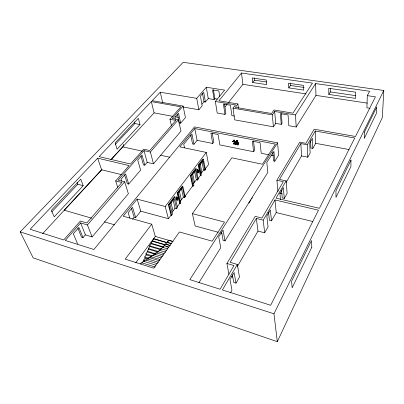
<?xml version="1.0" encoding="UTF-8"?>
<svg xmlns="http://www.w3.org/2000/svg" width="404" height="404" viewBox="0 0 404 404"><rect width="100%" height="100%" fill="white"/><g stroke="black" fill="none" stroke-linecap="round" stroke-linejoin="round"><path stroke-width="0.61" d="M176.755 198.657L176.77 197.768L177.169 198.202L176.755 198.657L177.169 198.202M176.816 198.672L176.836 197.783M177.275 199.657C177.114 197.319 177.603 200.657 176.881 199.228L177.295 198.773M197.748 171.114C197.763 169.003 198.157 171.412 197.809 171.129M198.202 172.119C198.086 169.847 198.48 173.119 197.854 171.675L198.233 171.261M224.488 104.096L225.871 113.261L224.977 114.403L217.216 113.029L215.337 101.475L235.567 104.873L233.037 108.141L234.684 119.857L273.407 126.826L275.71 123.387L281.25 124.366L280.396 113.645L288.067 114.943L288.815 125.705L296.203 127.013L295.476 114.943L315.6 83.572L369.584 91.253L367.307 95.632L366.898 107.828L369.968 108.297M383.8 90.466L382.325 117.574L277.306 341.688L33.168 257.873L20.2 231.876L183.174 62.312L383.8 90.466L273.973 313.812L277.306 341.688M230.442 292.885L231.967 290.213L229.982 279.593L234.103 272.508L235.992 283.148L233.749 282.452L232.356 274.776M235.992 283.148L239.466 277.058L237.32 264.438L230.154 262.332L256.358 218.438L263.186 220.165L264.686 232.81L257.984 231.048L256.358 218.438M264.686 232.81L268.054 226.902L266.837 216.069L270.362 210.014L271.513 220.837L269.412 220.306L268.559 212.499M271.513 220.837L276.23 212.565L274.993 199.95L318.463 210.196L270.69 305.267L222.412 289.956L237.32 264.438M281.553 190.198L282.229 197.975L284.27 198.45L287.128 193.44L286.133 180.881L279.457 179.416L300.859 143.582L307.222 144.784L315.266 131.007L354.727 138.011L319.413 208.307L276.043 198.152L286.133 180.881M286.199 182.27L301.541 155.944L307.798 157.181L310.136 153.076L309.706 143.031L312.423 138.355L312.817 148.379L310.903 148.016L310.595 140.506M312.817 148.379L315.696 143.324L315.266 131.007M237.481 266.261L257.984 231.048M263.186 220.165L274.993 199.95M228.922 274.24L226.907 263.459L255.197 216.382L261.923 218.074L283.34 181.669L276.907 180.25L277.947 191.516M276.907 180.25L299.783 142.178L305.894 143.329L314.196 129.214L355.49 136.496L375.427 96.819L367.307 95.632M328.846 94.425L328.75 88.289L355.631 92.173L355.515 98.399L328.846 94.425L330.351 91.92L330.3 88.244M198.935 282.583L220.771 247.662L218.7 236.865L223.028 230.088L225.008 240.885L223.124 240.365L221.564 231.967M225.008 240.885L267.837 172.387L266.802 162.474L273.887 151.374L274.801 161.241L273.589 160.989L272.776 152.358M274.801 161.241L278.644 155.101L277.578 142.844L194.465 126.917L93.895 249.5L65.266 240.415L80.613 222.917L87.431 224.942L92.107 236.926L128.376 193.723L124.664 181.82L118.109 180.179L144.016 150.642L150.374 152.04L178.326 119.665L172.2 118.513L183.093 106.095L152.237 100.657L160.247 92.213L196.733 98.349L206.323 87.239L224.644 90.132L215.337 101.475M296.203 127.013L315.979 95.379L315.6 83.572M277.578 142.844L189.84 279.629L220.074 289.219L233.997 265.549L226.907 263.459M249.298 202.5L250.995 199.859M251.672 198.803L252.354 197.748M281.25 124.366L282.053 123.149L281.305 113.625M190.749 135.022L192.556 143.93L193.991 144.228L197.102 140.309L212.716 143.465L210.898 133.098L218.104 134.497L219.832 144.905L253.636 151.737L254.621 150.278L253.505 140.94M273.407 126.826L272.326 114.862L274.675 111.448L295.476 114.943M288.825 87.89L288.517 83.229L303.525 85.406L303.747 90.102L288.825 87.89L290.486 85.486L290.34 83.158M218.241 232.265L195.167 225.982L192.39 213.64L231.851 157.818L262.423 164.246L275.397 144.102L194.799 128.553L179.831 146.869L206.303 152.439L208.55 164.468L204.868 169.438L205.399 169.559L203.404 159.191L202.869 159.075L198.263 165.155L200.354 175.538L198.117 178.558M237.092 144.768L237.148 143.329L237.092 144.768L237.976 144.945L237.83 143.779L238.623 143.622L238.512 142.824L237.719 142.986L238.512 142.824M237.976 144.945L238.032 143.506L237.83 143.779M168.907 247.076L164.08 245.652L162.605 247.713L162.489 247.293L167.705 248.844M170.427 245.435L165.61 244.021L164.186 246.016L164.08 245.652M171.301 243.526L167.099 242.299L165.68 244.279L165.61 244.021M172.927 241.446L168.731 240.228L167.14 242.456L171.347 243.683M143.981 261.236L143.622 260.12L145.112 258.085L144.738 256.919L146.218 254.894L145.9 253.874L147.374 251.869L147.182 251.253L148.652 249.258L148.414 248.485L149.874 246.501L149.657 245.784L151.152 243.758L150.98 243.193L152.429 241.233L153.672 238.613L167.17 242.562L168.731 240.228M237.719 142.986L237.663 140.89L236.759 140.617L235.027 142.455L235.143 143.248L236.946 143.607M158.166 251.783L159.267 250.248L165.68 252.177M235.896 143.986L234.906 143.789L235.896 143.986L235.961 144.455L233.315 143.93L233.376 143.279L234.441 143.491L234.214 141.925M166.69 250.475L160.873 248.738L159.418 250.773L159.267 250.248M236.835 142.809L236.709 141.94L236.012 142.647L236.835 142.809L237.032 142.536L236.209 142.37M235.961 144.455L236.022 143.804M162.489 247.293L161.039 249.313L160.873 248.738M233.244 143.455L234.441 143.491M154.656 254.434L155.848 252.778L163.479 255.091M235.027 142.455L236.759 140.617M235.143 143.248L235.224 142.178M156.414 253.257L157.595 251.611L164.029 253.555M236.562 140.895L237.507 140.764M150.823 257.343L152.343 255.247L161.196 257.959M233.315 143.93L233.376 143.279M152.899 255.671L154.106 254.005L162.342 256.52M147.627 259.181L148.859 257.479L159.555 260.792M233.366 141.794L232.689 141.587L233.366 141.794L234.062 140.88M234.906 143.789L234.542 140.198L233.891 140.072L232.689 141.587M149.541 258.06L150.596 256.601L160.07 259.525M145.804 260.464L147.046 258.757L158.373 262.277M233.891 140.072L234.411 140.38M141.637 263.408L143.263 261.181L155.863 265.135M143.88 261.651L145.167 259.878L157.126 263.615M140.405 264.004L141.39 262.656L155.232 267.029M176.644 208.565L177.513 207.388L174.947 196.91L174.326 196.753L168.332 204.661L171.038 215.15L171.655 215.317L172.493 214.186L169.958 204.262L174.2 198.652L176.644 208.565L174.609 208.03M135.789 262.772L155.287 236.426L151.732 224.2L123.185 216.191L137.128 199.127L165.196 206.5L168.407 218.7L140.764 211.181L137.128 199.127M168.407 218.7L171.038 215.15M177.25 206.757L179.694 203.449L177.179 192.986L182.32 186.199L182.81 186.32L185.214 196.773L184.724 197.435L183.391 197.096L181.361 188.38M194.551 171.271L196.319 179.76L197.632 180.068L198.283 179.184L196.147 168.786L195.607 168.66L190.34 175.614L192.587 186.032L184.729 196.652L185.214 196.773M179.694 203.449L180.184 203.576L180.724 202.848L178.361 192.95L182.446 187.547L184.724 197.435M192.587 186.032L193.127 186.163L193.915 185.098L191.839 175.376L195.627 170.357L197.632 180.068M200.354 175.538L200.884 175.664L201.354 175.028L199.475 165.605L203.03 160.893L204.848 170.301L203.611 170.023L201.167 173.321M204.848 170.301L205.399 169.559M171.983 212.363L175.099 208.156L173.069 200M180.048 201.596L183.391 197.096M193.344 183.775L196.319 179.76M177.053 200.399L177.578 199.697L176.917 196.95L176.2 197.607L177.053 200.399L176.381 197.652L176.917 196.95M197.99 172.831L198.47 172.19L197.915 169.468L197.253 170.064L197.99 172.831L197.435 170.109L197.915 169.468M180.184 203.576L177.674 193.107L182.81 186.32M171.655 215.317L168.963 204.823L174.947 196.91M193.127 186.163L190.89 175.74L196.147 168.786M200.884 175.664L198.803 165.276L203.404 159.191M212.716 143.465L213.777 142.072L212.186 132.931M151.732 224.2L125.174 259.121L153.823 268.206L179.432 231.972L212.211 241.168L224.523 222.084L192.39 213.64M165.196 206.5L206.303 152.439M237.89 103.964L235.295 107.333L271.559 113.499L273.978 109.989L292.966 113.16L312.454 83.123L241.496 73.028L218.887 100.788L237.89 103.964L238.466 108.267M252.687 82.522L252.182 77.962L266.201 79.992L266.63 84.593L252.687 82.522L254.48 80.214L254.232 77.937M224.993 106.944L226.942 104.49M228.497 102.525L242.9 84.345L241.496 73.028M131.33 208.131L134.153 217.115L135.704 217.544L140.764 211.181M132.608 219.195L134.168 217.236M201.955 104.146L203.985 101.732L205.409 101.975L208.262 98.576L214.135 99.556L214.862 98.677L213.398 89.683M144.016 150.642L147.213 162.383L153.48 163.822L180.977 131.073L178.326 119.665M183.33 107.03L198.854 109.777L202.177 105.823L200.429 96.142L203.712 92.319L205.409 101.975L203.985 101.732L202.49 93.294M77.841 228.124L81.527 237.178L83.017 237.638L85.385 234.86L80.613 222.917M124.558 174.791L127.311 183.694L128.73 184.052L140.592 170.145L137.734 160.09L142.051 155.151L144.824 165.186L143.43 164.862L140.971 156.015M144.824 165.186L147.213 162.383M177.482 114.337L179.331 122.922L180.659 123.175L185.451 117.559L183.093 106.095M87.431 224.942L124.664 181.82M115.65 180.957L129.179 165.589L97.652 158.161L30.159 229.27L63.736 239.931L80.351 221.054L86.784 222.958L121.857 182.517L115.65 180.957L117.771 187.476M169.943 119.286L180.891 106.843L151.333 101.606L99.101 156.636L130.573 164.004L143.627 149.177L149.753 150.52L175.861 120.402L169.943 119.286L171.508 125.912M42.652 233.633L101.596 169.771L121.725 174.705M111.009 159.565L154.101 112.868L151.333 101.606M64.327 210.161L101.924 169.549M110.883 159.833L122.806 146.783M83.199 185.689L54.242 216.857L51.358 210.322L80.739 179.194L83.199 185.689L77.77 184.259L77.088 182.492M140.006 124.543L117.079 149.222L115.13 142.91L138.34 118.316L140.006 124.543L134.906 123.528L115.251 144.415M51.667 212.009L77.77 184.259M254.48 80.214L266.559 81.982M290.486 85.486L304.116 87.481M330.351 91.92L355.677 95.637M242.9 84.345L306.065 93.885M315.979 95.379L367.286 103.126M214.862 98.677L217.352 99.091M233.037 108.141L272.326 114.862M234.244 116.044L231.906 115.63L230.406 105.197L223.392 104.01L224.977 114.403M154.101 112.868L172.947 116.377M175.376 116.832L178.417 117.397M315.696 143.324L348.95 149.531M235.032 144.066L236.088 144.279M237.289 144.491L238.173 144.667M268.559 154.752L261.226 153.268L260.05 142.637L252.354 141.148L253.636 151.737M271.003 155.247L273.447 155.737M122.831 146.884L142.359 151.192M160.671 155.237L169.821 157.257M198.263 165.155L198.803 165.276M279.785 193.162L282.088 193.693M190.34 175.614L190.89 175.74M276.23 212.565L312.802 221.528M177.179 192.986L177.674 193.107M177.578 199.697L176.73 196.899M168.332 204.661L168.963 204.823M220.67 232.926L221.882 233.254M155.287 236.426L172.952 241.547M64.372 210.257L91.637 218.17M104.358 221.862L114.66 224.851M153.762 238.926L167.256 242.87M166.281 244.455L169.291 245.344M152.323 240.87L165.251 244.678M152.429 241.233L165.352 245.041M165.993 246.551L167.801 247.086M150.98 243.193L163.342 246.859M151.152 243.758L163.504 247.43M149.657 245.784L160.853 249.137M149.874 246.501L160.474 249.682M148.414 248.485L158.444 251.515M148.652 249.258L157.489 251.929M231.573 276.745L232.734 277.099M147.182 251.253L155.449 253.768M147.374 251.869L155.631 254.384M85.385 234.86L92.107 236.926M145.9 253.874L152.399 255.873M146.218 254.894L151.53 256.53M144.738 256.919L148.879 258.201M145.112 258.085L148.061 259.004M143.622 260.12L144.809 260.489M20.2 231.876L273.973 313.812M176.77 197.768L177.109 198.187M197.778 170.251L198.127 170.7M77.613 243.976L73.356 233.78L78.891 227.447L83.017 237.638M97.652 158.161L101.596 169.771M129.871 218.145L128.139 212.751L132.522 207.358L135.704 217.544M121.574 181.022L121.008 179.24L125.624 173.952L128.73 184.052M157.595 251.611L157.797 252.293M134.441 121.836L134.906 123.528M167.099 242.299L167.17 242.562M150.374 152.04L153.48 163.822M170.963 202.788L173.028 210.949M179.331 191.067L181.391 199.788M160.247 92.213L162.696 102.813M123.25 144.359L123.589 145.804M175.286 119.417L174.882 117.574L178.563 113.357L180.659 123.175M184.512 147.803L183.739 144.218L191.956 134.118L193.991 144.228M192.668 173.765L194.465 182.26M197.733 169.428L197.955 170.513M200.238 164.14L201.869 172.372M202.005 161.797L203.611 170.023M194.799 128.553L197.102 140.309M196.733 98.349L198.854 109.777M206.323 87.239L208.262 98.576M214.135 99.556L212.565 89.951L218.867 90.956L219.71 96.379M234.542 140.198L235.037 143.607M233.931 141.062L234.31 143.667M238.309 143.102L238.426 143.9M237.663 140.9L237.916 142.708M248.909 202.656L248.96 203.025M280.467 199.576L279.927 193.577L283.366 187.673L284.27 198.45M274.675 111.448L275.71 123.387M300.859 143.582L301.541 155.944M307.222 144.784L307.798 157.181M350.98 160.095L350.889 166.605L335.997 197.394L335.946 190.829L350.98 160.095M364.489 131.962L364.287 138.395L376.457 113.261L376.75 106.929L364.489 131.962M311.802 247.182L292.148 287.805L291.597 281.224L311.494 240.572L311.802 247.182"/></g></svg>
